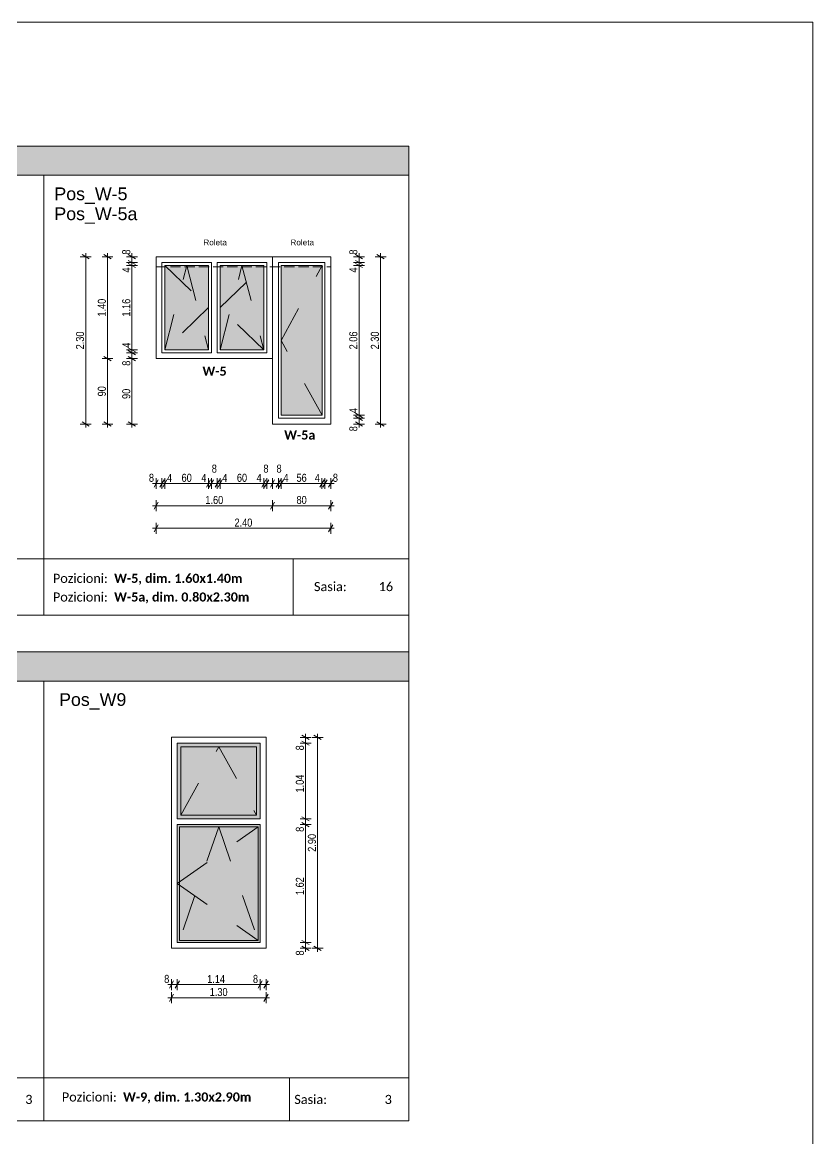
# Model space of a CAD drawing. Header units: feet. Extents: x 2825558 to 2855058, y -67651 to -43151.
# Drawn here: x 2844194 to 2855058, y -58495 to -43151 of the extents above; entities that cross this region are included whole.
import ezdxf

# ---------------------------------------------------------------- set-up
doc = ezdxf.new("R2010")
doc.units = ezdxf.units.FT
doc.header["$MEASUREMENT"] = 0
doc.linetypes.add('Hidden Line', pattern=[195.611112, 141.111112, -54.5])
doc.linetypes.add('thk_line_type', pattern=[1000, 500, -500])
doc.layers.add('Dimensioning - General', color=7, linetype='Continuous')
for name, color, linetype, lineweight in [('Dimensioning - General_Pen_No__1', 7, 'Continuous', 0), ('Lines_Pen_No__41', 7, 'Continuous', 0), ('Shell - Roof_Pen_No__1', 7, 'Continuous', 0), ('Shell - Roof_Pen_No__21', 7, 'Continuous', 0), ('Shell - Roof_Pen_No__41', 7, 'Continuous', 0), ('Structural - Bearing_Pen_No__1', 7, 'Continuous', 0), ('Text blocks_Pen_No__1', 7, 'Continuous', 0)]:
    doc.layers.add(name, color=color, linetype=linetype, lineweight=lineweight)
for name, color, linetype, lineweight, true_color in [('Lines_Pen_No__3', 7, 'Continuous', 0, 0xff6600), ('Structural - Bearing_Pen_No__102', 7, 'Continuous', 0, 0xcccccc), ('Structural - Bearing_Pen_No__105', 7, 'Continuous', 0, 0xcae6ff)]:
    doc.layers.add(name, color=color, linetype=linetype, lineweight=lineweight, true_color=true_color)
doc.styles.add('GENERATED_STYLE_1', font='ARIALN.TTF')
doc.styles.add('GENERATED_STYLE_2', font='arial.ttf')
doc.styles.add('GENERATED_STYLE_4', font='calibrib.ttf')
doc.styles.add('GENERATED_STYLE_6', font='calibri.ttf')
doc.dimstyles.new('GENERATED_STYLE__1', dxfattribs={"dimtxt": 110.000002, "dimasz": 76, "dimexe": 0.18, "dimexo": 3, "dimgap": 0.09, "dimtad": 1, "dimlfac": 0.001, "dimzin": 0, "dimdsep": 46, "dimtxsty": 'GENERATED_STYLE_1', "dimblk": 'ARROWHEAD_2', "dimblk1": 'ARROWHEAD_2', "dimblk2": 'ARROWHEAD_2', "dimcen": 0.09, "dimclrd": 7, "dimclre": 7, "dimclrt": 7, "dimadec": 0, "dimazin": 0, "dimtfac": 1, "dimtdec": 4, "dimtmove": 0, "dimatfit": 3, "dimfxl": 1, "dimtolj": 1, "dimtzin": 0, "dimarcsym": 0})
doc.dimstyles.new('GENERATED_STYLE__2', dxfattribs={"dimtxt": 110.000002, "dimasz": 76, "dimexe": 0.18, "dimexo": 3, "dimgap": 0.09, "dimtad": 1, "dimtih": 1, "dimtoh": 1, "dimlfac": 0.001, "dimzin": 0, "dimdsep": 46, "dimtxsty": 'GENERATED_STYLE_1', "dimblk": 'ARROWHEAD_2', "dimblk1": 'ARROWHEAD_2', "dimblk2": 'ARROWHEAD_2', "dimcen": 0.09, "dimclrd": 7, "dimclre": 7, "dimclrt": 7, "dimadec": 0, "dimazin": 0, "dimtfac": 1, "dimtdec": 4, "dimtmove": 0, "dimatfit": 3, "dimfxl": 1, "dimtolj": 1, "dimtzin": 0, "dimarcsym": 0})

# ---------------------------------------------------------------- blocks, each defined once
blk = doc.blocks.new('*D32', base_point=(2247654, -76425))
at = {"layer": 'Dimensioning - General_Pen_No__1', "color": 7, "linetype": 'Continuous', "lineweight": 0, "transparency": 16777216}
for p, q in [((2848897, -48593), (2848747, -48593)), ((2848772, -48564), (2848872, -48622)), ((2848822, -48673), (2848822, -48593)), ((2848897, -48673), (2848747, -48673)), ((2848772, -48644), (2848872, -48702)), ((2848822, -48722), (2848822, -48673))]:
    blk.add_line(p, q, dxfattribs=at)
at = {"layer": 'Dimensioning - General_Pen_No__1', "color": 7, "lineweight": 0, "transparency": 16777216, "insert": (2848800, -48772), "char_height": 110, "attachment_point": 7, "rotation": 90, "style": 'GENERATED_STYLE_1'}
blk.add_mtext('\\A1;8', dxfattribs=at)
blk = doc.blocks.new('ARROWHEAD_2')
at = {"color": 0, "linetype": 'Continuous', "lineweight": 0}
for p, q in [((0, 0), (-1, 0)), ((-0.38, -0.66), (0.38, 0.66))]:
    blk.add_line(p, q, dxfattribs=at)
blk = doc.blocks.new('*D33', base_point=(2247654, -76425))
at = {"layer": 'Dimensioning - General_Pen_No__1', "color": 7, "linetype": 'Continuous', "lineweight": 0, "transparency": 16777216}
for p, q in [((2848897, -48553), (2848747, -48553)), ((2848897, -48593), (2848747, -48593)), ((2848772, -48524), (2848872, -48582)), ((2848772, -48564), (2848872, -48622)), ((2848822, -48593), (2848822, -48553))]:
    blk.add_line(p, q, dxfattribs=at)
blk = doc.blocks.new('*D34', base_point=(2247654, -76425))
at = {"layer": 'Dimensioning - General_Pen_No__1', "color": 7, "linetype": 'Continuous', "lineweight": 0, "transparency": 16777216}
for p, q in [((2848772, -46464), (2848872, -46522)), ((2848897, -46493), (2848747, -46493)), ((2848822, -48553), (2848822, -46493)), ((2848897, -48553), (2848747, -48553)), ((2848772, -48524), (2848872, -48582))]:
    blk.add_line(p, q, dxfattribs=at)
at = {"layer": 'Dimensioning - General_Pen_No__1', "color": 7, "lineweight": 0, "transparency": 16777216, "char_height": 110, "attachment_point": 7, "rotation": 90, "style": 'GENERATED_STYLE_1'}
for s, insert in [('\\A1;4', (2848800, -46592)), ('\\A1;2.06', (2848800, -47646)), ('\\A1;4', (2848800, -48524))]:
    blk.add_mtext(s, dxfattribs=dict(at, insert=insert))
blk = doc.blocks.new('*D35', base_point=(2247654, -76425))
at = {"layer": 'Dimensioning - General_Pen_No__1', "color": 7, "linetype": 'Continuous', "lineweight": 0, "transparency": 16777216}
for p, q in [((2848897, -46453), (2848747, -46453)), ((2848772, -46424), (2848872, -46482)), ((2848772, -46464), (2848872, -46522)), ((2848822, -46493), (2848822, -46453)), ((2848897, -46493), (2848747, -46493))]:
    blk.add_line(p, q, dxfattribs=at)
blk = doc.blocks.new('*D36', base_point=(2247654, -76425))
at = {"layer": 'Dimensioning - General_Pen_No__1', "color": 7, "linetype": 'Continuous', "lineweight": 0, "transparency": 16777216}
for p, q in [((2848822, -46373), (2848822, -46324)), ((2848897, -46373), (2848747, -46373)), ((2848897, -46453), (2848747, -46453)), ((2848872, -46402), (2848772, -46344)), ((2848772, -46424), (2848872, -46482)), ((2848822, -46453), (2848822, -46373))]:
    blk.add_line(p, q, dxfattribs=at)
at = {"layer": 'Dimensioning - General_Pen_No__1', "color": 7, "lineweight": 0, "transparency": 16777216, "insert": (2848800, -46344), "char_height": 110, "attachment_point": 7, "rotation": 90, "style": 'GENERATED_STYLE_1'}
blk.add_mtext('\\A1;8', dxfattribs=at)
blk = doc.blocks.new('*D37', base_point=(2247654, -76425))
at = {"layer": 'Dimensioning - General_Pen_No__1', "color": 7, "linetype": 'Continuous', "lineweight": 0, "transparency": 16777216}
for p, q in [((2849118, -46373), (2849118, -46324)), ((2849193, -46373), (2849043, -46373)), ((2849168, -46402), (2849068, -46344)), ((2849118, -48673), (2849118, -46373)), ((2849193, -48673), (2849043, -48673)), ((2849068, -48644), (2849168, -48702)), ((2849118, -48722), (2849118, -48673))]:
    blk.add_line(p, q, dxfattribs=at)
at = {"layer": 'Dimensioning - General_Pen_No__1', "color": 7, "lineweight": 0, "transparency": 16777216, "insert": (2849096, -47646), "char_height": 110, "attachment_point": 7, "rotation": 90, "style": 'GENERATED_STYLE_1'}
blk.add_mtext('\\A1;2.30', dxfattribs=at)
blk = doc.blocks.new('*D38', base_point=(2247654, -76425))
at = {"layer": 'Dimensioning - General_Pen_No__1', "color": 7, "linetype": 'Continuous', "lineweight": 0, "transparency": 16777216}
for p, q in [((2845776, -47773), (2845626, -47773)), ((2845651, -47744), (2845751, -47802)), ((2845701, -48673), (2845701, -47773)), ((2845776, -48673), (2845626, -48673)), ((2845651, -48644), (2845751, -48702)), ((2845701, -48722), (2845701, -48673))]:
    blk.add_line(p, q, dxfattribs=at)
at = {"layer": 'Dimensioning - General_Pen_No__1', "color": 7, "lineweight": 0, "transparency": 16777216, "char_height": 110, "attachment_point": 7, "rotation": 90, "style": 'GENERATED_STYLE_1'}
for s, insert in [('\\A1;8', (2845679, -47872)), ('\\A1;90', (2845679, -48328))]:
    blk.add_mtext(s, dxfattribs=dict(at, insert=insert))
blk = doc.blocks.new('*D39', base_point=(2247654, -76425))
at = {"layer": 'Dimensioning - General_Pen_No__1', "color": 7, "linetype": 'Continuous', "lineweight": 0, "transparency": 16777216}
for p, q in [((2845776, -47693), (2845626, -47693)), ((2845651, -47664), (2845751, -47722)), ((2845701, -47773), (2845701, -47693)), ((2845776, -47773), (2845626, -47773)), ((2845651, -47744), (2845751, -47802))]:
    blk.add_line(p, q, dxfattribs=at)
blk = doc.blocks.new('*D40', base_point=(2247654, -76425))
at = {"layer": 'Dimensioning - General_Pen_No__1', "color": 7, "linetype": 'Continuous', "lineweight": 0, "transparency": 16777216}
for p, q in [((2845776, -47653), (2845626, -47653)), ((2845776, -47693), (2845626, -47693)), ((2845651, -47624), (2845751, -47682)), ((2845651, -47664), (2845751, -47722)), ((2845701, -47693), (2845701, -47653))]:
    blk.add_line(p, q, dxfattribs=at)
blk = doc.blocks.new('*D41', base_point=(2247654, -76425))
at = {"layer": 'Dimensioning - General_Pen_No__1', "color": 7, "linetype": 'Continuous', "lineweight": 0, "transparency": 16777216}
for p, q in [((2845651, -46464), (2845751, -46522)), ((2845776, -46493), (2845626, -46493)), ((2845701, -47653), (2845701, -46493)), ((2845776, -47653), (2845626, -47653)), ((2845651, -47624), (2845751, -47682))]:
    blk.add_line(p, q, dxfattribs=at)
at = {"layer": 'Dimensioning - General_Pen_No__1', "color": 7, "lineweight": 0, "transparency": 16777216, "char_height": 110, "attachment_point": 7, "rotation": 90, "style": 'GENERATED_STYLE_1'}
for s, insert in [('\\A1;4', (2845679, -46592)), ('\\A1;1.16', (2845679, -47196)), ('\\A1;4', (2845679, -47624))]:
    blk.add_mtext(s, dxfattribs=dict(at, insert=insert))
blk = doc.blocks.new('*D42', base_point=(2247654, -76425))
at = {"layer": 'Dimensioning - General_Pen_No__1', "color": 7, "linetype": 'Continuous', "lineweight": 0, "transparency": 16777216}
for p, q in [((2845776, -46453), (2845626, -46453)), ((2845651, -46424), (2845751, -46482)), ((2845651, -46464), (2845751, -46522)), ((2845701, -46493), (2845701, -46453)), ((2845776, -46493), (2845626, -46493))]:
    blk.add_line(p, q, dxfattribs=at)
blk = doc.blocks.new('*D43', base_point=(2247654, -76425))
at = {"layer": 'Dimensioning - General_Pen_No__1', "color": 7, "linetype": 'Continuous', "lineweight": 0, "transparency": 16777216}
for p, q in [((2845701, -46373), (2845701, -46324)), ((2845776, -46373), (2845626, -46373)), ((2845776, -46453), (2845626, -46453)), ((2845751, -46402), (2845651, -46344)), ((2845651, -46424), (2845751, -46482)), ((2845701, -46453), (2845701, -46373))]:
    blk.add_line(p, q, dxfattribs=at)
at = {"layer": 'Dimensioning - General_Pen_No__1', "color": 7, "lineweight": 0, "transparency": 16777216, "insert": (2845679, -46344), "char_height": 110, "attachment_point": 7, "rotation": 90, "style": 'GENERATED_STYLE_1'}
blk.add_mtext('\\A1;8', dxfattribs=at)
blk = doc.blocks.new('*D44', base_point=(2247654, -76425))
at = {"layer": 'Dimensioning - General_Pen_No__1', "color": 7, "linetype": 'Continuous', "lineweight": 0, "transparency": 16777216}
for p, q in [((2845440, -47773), (2845290, -47773)), ((2845315, -47744), (2845415, -47802)), ((2845365, -48673), (2845365, -47773)), ((2845440, -48673), (2845290, -48673)), ((2845315, -48644), (2845415, -48702)), ((2845365, -48722), (2845365, -48673))]:
    blk.add_line(p, q, dxfattribs=at)
at = {"layer": 'Dimensioning - General_Pen_No__1', "color": 7, "lineweight": 0, "transparency": 16777216, "insert": (2845343, -48293), "char_height": 110, "attachment_point": 7, "rotation": 90, "style": 'GENERATED_STYLE_1'}
blk.add_mtext('\\A1;90', dxfattribs=at)
blk = doc.blocks.new('*D45', base_point=(2247654, -76425))
at = {"layer": 'Dimensioning - General_Pen_No__1', "color": 7, "linetype": 'Continuous', "lineweight": 0, "transparency": 16777216}
for p, q in [((2845365, -46373), (2845365, -46324)), ((2845440, -46373), (2845290, -46373)), ((2845415, -46402), (2845315, -46344)), ((2845365, -47773), (2845365, -46373)), ((2845440, -47773), (2845290, -47773)), ((2845315, -47744), (2845415, -47802))]:
    blk.add_line(p, q, dxfattribs=at)
at = {"layer": 'Dimensioning - General_Pen_No__1', "color": 7, "lineweight": 0, "transparency": 16777216, "insert": (2845343, -47196), "char_height": 110, "attachment_point": 7, "rotation": 90, "style": 'GENERATED_STYLE_1'}
blk.add_mtext('\\A1;1.40', dxfattribs=at)
blk = doc.blocks.new('*D46', base_point=(2247654, -76425))
at = {"layer": 'Dimensioning - General_Pen_No__1', "color": 7, "linetype": 'Continuous', "lineweight": 0, "transparency": 16777216}
for p, q in [((2845065, -46373), (2845065, -46324)), ((2845140, -46373), (2844990, -46373)), ((2845115, -46402), (2845015, -46344)), ((2845065, -48673), (2845065, -46373)), ((2845140, -48673), (2844990, -48673)), ((2845015, -48644), (2845115, -48702)), ((2845065, -48722), (2845065, -48673))]:
    blk.add_line(p, q, dxfattribs=at)
at = {"layer": 'Dimensioning - General_Pen_No__1', "color": 7, "lineweight": 0, "transparency": 16777216, "insert": (2845043, -47646), "char_height": 110, "attachment_point": 7, "rotation": 90, "style": 'GENERATED_STYLE_1'}
blk.add_mtext('\\A1;2.30', dxfattribs=at)
blk = doc.blocks.new('*D47', base_point=(2247654, -76425))
at = {"layer": 'Dimensioning - General_Pen_No__1', "color": 7, "linetype": 'Continuous', "lineweight": 0, "transparency": 16777216}
for p, q in [((2845984, -49490), (2846033, -49490)), ((2846062, -49440), (2846004, -49540)), ((2846033, -49565), (2846033, -49415)), ((2846033, -49490), (2846113, -49490)), ((2846142, -49440), (2846084, -49540)), ((2846113, -49565), (2846113, -49415))]:
    blk.add_line(p, q, dxfattribs=at)
at = {"layer": 'Dimensioning - General_Pen_No__1', "color": 7, "lineweight": 0, "transparency": 16777216, "insert": (2845934, -49468), "char_height": 110, "attachment_point": 7, "style": 'GENERATED_STYLE_1'}
blk.add_mtext('\\A1;8', dxfattribs=at)
blk = doc.blocks.new('*D48', base_point=(2247654, -76425))
at = {"layer": 'Dimensioning - General_Pen_No__1', "color": 7, "linetype": 'Continuous', "lineweight": 0, "transparency": 16777216}
for p, q in [((2846142, -49440), (2846084, -49540)), ((2846113, -49565), (2846113, -49415)), ((2846113, -49490), (2846153, -49490)), ((2846182, -49440), (2846124, -49540)), ((2846153, -49565), (2846153, -49415))]:
    blk.add_line(p, q, dxfattribs=at)
blk = doc.blocks.new('*D49', base_point=(2247654, -76425))
at = {"layer": 'Dimensioning - General_Pen_No__1', "color": 7, "linetype": 'Continuous', "lineweight": 0, "transparency": 16777216}
for p, q in [((2846182, -49440), (2846124, -49540)), ((2846153, -49565), (2846153, -49415)), ((2846153, -49490), (2846753, -49490)), ((2846782, -49440), (2846724, -49540)), ((2846753, -49565), (2846753, -49415))]:
    blk.add_line(p, q, dxfattribs=at)
at = {"layer": 'Dimensioning - General_Pen_No__1', "color": 7, "lineweight": 0, "transparency": 16777216, "char_height": 110, "attachment_point": 7, "style": 'GENERATED_STYLE_1'}
for s, insert in [('\\A1;4', (2846182, -49468)), ('\\A1;60', (2846383, -49468)), ('\\A1;4', (2846654, -49468))]:
    blk.add_mtext(s, dxfattribs=dict(at, insert=insert))
blk = doc.blocks.new('*D50', base_point=(2247654, -76425))
at = {"layer": 'Dimensioning - General_Pen_No__1', "color": 7, "linetype": 'Continuous', "lineweight": 0, "transparency": 16777216}
for p, q in [((2846782, -49440), (2846724, -49540)), ((2846753, -49565), (2846753, -49415)), ((2846753, -49490), (2846793, -49490)), ((2846822, -49440), (2846764, -49540)), ((2846793, -49565), (2846793, -49415))]:
    blk.add_line(p, q, dxfattribs=at)
blk = doc.blocks.new('*D51', base_point=(2247654, -76425))
at = {"layer": 'Dimensioning - General_Pen_No__1', "color": 7, "linetype": 'Continuous', "lineweight": 0, "transparency": 16777216}
for p, q in [((2846822, -49440), (2846764, -49540)), ((2846793, -49565), (2846793, -49415)), ((2846793, -49490), (2846873, -49490)), ((2846902, -49440), (2846844, -49540)), ((2846873, -49565), (2846873, -49415))]:
    blk.add_line(p, q, dxfattribs=at)
at = {"layer": 'Dimensioning - General_Pen_No__1', "color": 7, "lineweight": 0, "transparency": 16777216, "insert": (2846798, -49342), "char_height": 110, "attachment_point": 7, "style": 'GENERATED_STYLE_1'}
blk.add_mtext('\\A1;8', dxfattribs=at)
blk = doc.blocks.new('*D52', base_point=(2247654, -76425))
at = {"layer": 'Dimensioning - General_Pen_No__1', "color": 7, "linetype": 'Continuous', "lineweight": 0, "transparency": 16777216}
for p, q in [((2846902, -49440), (2846844, -49540)), ((2846873, -49565), (2846873, -49415)), ((2846873, -49490), (2846913, -49490)), ((2846942, -49440), (2846884, -49540)), ((2846913, -49565), (2846913, -49415))]:
    blk.add_line(p, q, dxfattribs=at)
blk = doc.blocks.new('*D53', base_point=(2247654, -76425))
at = {"layer": 'Dimensioning - General_Pen_No__1', "color": 7, "linetype": 'Continuous', "lineweight": 0, "transparency": 16777216}
for p, q in [((2846942, -49440), (2846884, -49540)), ((2846913, -49565), (2846913, -49415)), ((2846913, -49490), (2847513, -49490)), ((2847542, -49440), (2847484, -49540)), ((2847513, -49565), (2847513, -49415))]:
    blk.add_line(p, q, dxfattribs=at)
at = {"layer": 'Dimensioning - General_Pen_No__1', "color": 7, "lineweight": 0, "transparency": 16777216, "char_height": 110, "attachment_point": 7, "style": 'GENERATED_STYLE_1'}
for s, insert in [('\\A1;8', (2847508, -49342)), ('\\A1;4', (2846942, -49468)), ('\\A1;60', (2847143, -49468)), ('\\A1;4', (2847414, -49468))]:
    blk.add_mtext(s, dxfattribs=dict(at, insert=insert))
blk = doc.blocks.new('*D54', base_point=(2247654, -76425))
at = {"layer": 'Dimensioning - General_Pen_No__1', "color": 7, "linetype": 'Continuous', "lineweight": 0, "transparency": 16777216}
for p, q in [((2847542, -49440), (2847484, -49540)), ((2847513, -49565), (2847513, -49415)), ((2847513, -49490), (2847553, -49490)), ((2847582, -49440), (2847524, -49540)), ((2847553, -49565), (2847553, -49415))]:
    blk.add_line(p, q, dxfattribs=at)
blk = doc.blocks.new('*D55', base_point=(2247654, -76425))
at = {"layer": 'Dimensioning - General_Pen_No__1', "color": 7, "linetype": 'Continuous', "lineweight": 0, "transparency": 16777216}
for p, q in [((2847582, -49440), (2847524, -49540)), ((2847553, -49565), (2847553, -49415)), ((2847553, -49490), (2847633, -49490)), ((2847662, -49440), (2847604, -49540)), ((2847633, -49565), (2847633, -49415))]:
    blk.add_line(p, q, dxfattribs=at)
blk = doc.blocks.new('*D56', base_point=(2247654, -76425))
at = {"layer": 'Dimensioning - General_Pen_No__1', "color": 7, "linetype": 'Continuous', "lineweight": 0, "transparency": 16777216}
for p, q in [((2847662, -49440), (2847604, -49540)), ((2847633, -49565), (2847633, -49415))]:
    blk.add_line(p, q, dxfattribs=at)
blk = doc.blocks.new('*D57', base_point=(2247654, -76425))
at = {"layer": 'Dimensioning - General_Pen_No__1', "color": 7, "linetype": 'Continuous', "lineweight": 0, "transparency": 16777216}
for p, q in [((2847662, -49440), (2847604, -49540)), ((2847633, -49565), (2847633, -49415)), ((2847633, -49490), (2847713, -49490)), ((2847742, -49440), (2847684, -49540)), ((2847713, -49565), (2847713, -49415))]:
    blk.add_line(p, q, dxfattribs=at)
at = {"layer": 'Dimensioning - General_Pen_No__1', "color": 7, "lineweight": 0, "transparency": 16777216, "insert": (2847688, -49342), "char_height": 110, "attachment_point": 7, "style": 'GENERATED_STYLE_1'}
blk.add_mtext('\\A1;8', dxfattribs=at)
blk = doc.blocks.new('*D58', base_point=(2247654, -76425))
at = {"layer": 'Dimensioning - General_Pen_No__1', "color": 7, "linetype": 'Continuous', "lineweight": 0, "transparency": 16777216}
for p, q in [((2847742, -49440), (2847684, -49540)), ((2847713, -49565), (2847713, -49415)), ((2847713, -49490), (2847753, -49490)), ((2847782, -49440), (2847724, -49540)), ((2847753, -49565), (2847753, -49415))]:
    blk.add_line(p, q, dxfattribs=at)
blk = doc.blocks.new('*D59', base_point=(2247654, -76425))
at = {"layer": 'Dimensioning - General_Pen_No__1', "color": 7, "linetype": 'Continuous', "lineweight": 0, "transparency": 16777216}
for p, q in [((2847782, -49440), (2847724, -49540)), ((2847753, -49565), (2847753, -49415)), ((2847753, -49490), (2848313, -49490)), ((2848342, -49440), (2848284, -49540)), ((2848313, -49565), (2848313, -49415))]:
    blk.add_line(p, q, dxfattribs=at)
at = {"layer": 'Dimensioning - General_Pen_No__1', "color": 7, "lineweight": 0, "transparency": 16777216, "char_height": 110, "attachment_point": 7, "style": 'GENERATED_STYLE_1'}
for s, insert in [('\\A1;4', (2847782, -49468)), ('\\A1;56', (2847963, -49468)), ('\\A1;4', (2848214, -49468))]:
    blk.add_mtext(s, dxfattribs=dict(at, insert=insert))
blk = doc.blocks.new('*D60', base_point=(2247654, -76425))
at = {"layer": 'Dimensioning - General_Pen_No__1', "color": 7, "linetype": 'Continuous', "lineweight": 0, "transparency": 16777216}
for p, q in [((2848342, -49440), (2848284, -49540)), ((2848313, -49565), (2848313, -49415)), ((2848313, -49490), (2848353, -49490)), ((2848382, -49440), (2848324, -49540)), ((2848353, -49565), (2848353, -49415))]:
    blk.add_line(p, q, dxfattribs=at)
blk = doc.blocks.new('*D61', base_point=(2247654, -76425))
at = {"layer": 'Dimensioning - General_Pen_No__1', "color": 7, "linetype": 'Continuous', "lineweight": 0, "transparency": 16777216}
for p, q in [((2848382, -49440), (2848324, -49540)), ((2848353, -49565), (2848353, -49415)), ((2848353, -49490), (2848433, -49490)), ((2848404, -49540), (2848462, -49440)), ((2848433, -49565), (2848433, -49415)), ((2848433, -49490), (2848482, -49490))]:
    blk.add_line(p, q, dxfattribs=at)
at = {"layer": 'Dimensioning - General_Pen_No__1', "color": 7, "lineweight": 0, "transparency": 16777216, "insert": (2848462, -49468), "char_height": 110, "attachment_point": 7, "style": 'GENERATED_STYLE_1'}
blk.add_mtext('\\A1;8', dxfattribs=at)
blk = doc.blocks.new('*D62', base_point=(2247654, -76425))
at = {"layer": 'Dimensioning - General_Pen_No__1', "color": 7, "linetype": 'Continuous', "lineweight": 0, "transparency": 16777216}
for p, q in [((2845984, -49795), (2846033, -49795)), ((2846062, -49745), (2846004, -49845)), ((2846033, -49870), (2846033, -49720)), ((2846033, -49795), (2847633, -49795)), ((2847662, -49745), (2847604, -49845)), ((2847633, -49870), (2847633, -49720))]:
    blk.add_line(p, q, dxfattribs=at)
at = {"layer": 'Dimensioning - General_Pen_No__1', "color": 7, "lineweight": 0, "transparency": 16777216, "insert": (2846710, -49773), "char_height": 110, "attachment_point": 7, "style": 'GENERATED_STYLE_1'}
blk.add_mtext('\\A1;1.60', dxfattribs=at)
blk = doc.blocks.new('*D63', base_point=(2247654, -76425))
at = {"layer": 'Dimensioning - General_Pen_No__1', "color": 7, "linetype": 'Continuous', "lineweight": 0, "transparency": 16777216}
for p, q in [((2847662, -49745), (2847604, -49845)), ((2847633, -49870), (2847633, -49720)), ((2847633, -49795), (2848433, -49795)), ((2848404, -49845), (2848462, -49745)), ((2848433, -49870), (2848433, -49720)), ((2848433, -49795), (2848482, -49795))]:
    blk.add_line(p, q, dxfattribs=at)
at = {"layer": 'Dimensioning - General_Pen_No__1', "color": 7, "lineweight": 0, "transparency": 16777216, "insert": (2847963, -49773), "char_height": 110, "attachment_point": 7, "style": 'GENERATED_STYLE_1'}
blk.add_mtext('\\A1;80', dxfattribs=at)
blk = doc.blocks.new('*D64', base_point=(2247654, -76425))
at = {"layer": 'Dimensioning - General_Pen_No__1', "color": 7, "linetype": 'Continuous', "lineweight": 0, "transparency": 16777216}
for p, q in [((2845984, -50106), (2846033, -50106)), ((2846062, -50056), (2846004, -50156)), ((2846033, -50181), (2846033, -50031)), ((2846033, -50106), (2848433, -50106)), ((2848404, -50156), (2848462, -50056)), ((2848433, -50181), (2848433, -50031)), ((2848433, -50106), (2848482, -50106))]:
    blk.add_line(p, q, dxfattribs=at)
at = {"layer": 'Dimensioning - General_Pen_No__1', "color": 7, "lineweight": 0, "transparency": 16777216, "insert": (2847110, -50084), "char_height": 110, "attachment_point": 7, "style": 'GENERATED_STYLE_1'}
blk.add_mtext('\\A1;2.40', dxfattribs=at)
blk = doc.blocks.new('*D151', base_point=(2247654, -76425))
at = {"layer": 'Dimensioning - General_Pen_No__1', "color": 7, "linetype": 'Continuous', "lineweight": 0, "transparency": 16777216}
for p, q in [((2846244, -56453), (2846244, -56303)), ((2846324, -56453), (2846324, -56303)), ((2846195, -56378), (2846244, -56378)), ((2846273, -56328), (2846215, -56428)), ((2846244, -56378), (2846324, -56378)), ((2846353, -56328), (2846295, -56428))]:
    blk.add_line(p, q, dxfattribs=at)
at = {"layer": 'Dimensioning - General_Pen_No__1', "color": 7, "lineweight": 0, "transparency": 16777216, "insert": (2846144, -56356), "char_height": 110, "attachment_point": 7, "style": 'GENERATED_STYLE_1'}
blk.add_mtext('\\A1;8', dxfattribs=at)
blk = doc.blocks.new('*D152', base_point=(2247654, -76425))
at = {"layer": 'Dimensioning - General_Pen_No__1', "color": 7, "linetype": 'Continuous', "lineweight": 0, "transparency": 16777216}
for p, q in [((2846324, -56453), (2846324, -56303)), ((2847464, -56453), (2847464, -56303)), ((2846353, -56328), (2846295, -56428)), ((2846324, -56378), (2847464, -56378)), ((2847493, -56328), (2847435, -56428))]:
    blk.add_line(p, q, dxfattribs=at)
at = {"layer": 'Dimensioning - General_Pen_No__1', "color": 7, "lineweight": 0, "transparency": 16777216, "char_height": 110, "attachment_point": 7, "style": 'GENERATED_STYLE_1'}
for s, insert in [('\\A1;1.14', (2846735, -56356)), ('\\A1;8', (2847364, -56356))]:
    blk.add_mtext(s, dxfattribs=dict(at, insert=insert))
blk = doc.blocks.new('*D153', base_point=(2247654, -76425))
at = {"layer": 'Dimensioning - General_Pen_No__1', "color": 7, "linetype": 'Continuous', "lineweight": 0, "transparency": 16777216}
for p, q in [((2847464, -56453), (2847464, -56303)), ((2847544, -56453), (2847544, -56303)), ((2847493, -56328), (2847435, -56428)), ((2847464, -56378), (2847544, -56378)), ((2847515, -56428), (2847573, -56328)), ((2847544, -56378), (2847593, -56378))]:
    blk.add_line(p, q, dxfattribs=at)
blk = doc.blocks.new('*D154', base_point=(2247654, -76425))
at = {"layer": 'Dimensioning - General_Pen_No__1', "color": 7, "linetype": 'Continuous', "lineweight": 0, "transparency": 16777216}
for p, q in [((2846195, -56558), (2846244, -56558)), ((2846273, -56508), (2846215, -56608)), ((2846244, -56633), (2846244, -56483)), ((2846244, -56558), (2847544, -56558)), ((2847515, -56608), (2847573, -56508)), ((2847544, -56633), (2847544, -56483)), ((2847544, -56558), (2847593, -56558))]:
    blk.add_line(p, q, dxfattribs=at)
at = {"layer": 'Dimensioning - General_Pen_No__1', "color": 7, "lineweight": 0, "transparency": 16777216, "insert": (2846770, -56536), "char_height": 110, "attachment_point": 7, "style": 'GENERATED_STYLE_1'}
blk.add_mtext('\\A1;1.30', dxfattribs=at)
blk = doc.blocks.new('*D155', base_point=(2247654, -76425))
at = {"layer": 'Dimensioning - General_Pen_No__1', "color": 7, "linetype": 'Continuous', "lineweight": 0, "transparency": 16777216}
for p, q in [((2848162, -55799), (2848012, -55799)), ((2848037, -55770), (2848137, -55828)), ((2848037, -55850), (2848137, -55908)), ((2848087, -55879), (2848087, -55799)), ((2848162, -55879), (2848012, -55879)), ((2848087, -55928), (2848087, -55879))]:
    blk.add_line(p, q, dxfattribs=at)
at = {"layer": 'Dimensioning - General_Pen_No__1', "color": 7, "lineweight": 0, "transparency": 16777216, "insert": (2848065, -55978), "char_height": 110, "attachment_point": 7, "rotation": 90, "style": 'GENERATED_STYLE_1'}
blk.add_mtext('\\A1;8', dxfattribs=at)
blk = doc.blocks.new('*D156', base_point=(2247654, -76425))
at = {"layer": 'Dimensioning - General_Pen_No__1', "color": 7, "linetype": 'Continuous', "lineweight": 0, "transparency": 16777216}
for p, q in [((2848037, -54150), (2848137, -54208)), ((2848162, -54179), (2848012, -54179)), ((2848087, -55799), (2848087, -54179)), ((2848162, -55799), (2848012, -55799)), ((2848037, -55770), (2848137, -55828))]:
    blk.add_line(p, q, dxfattribs=at)
at = {"layer": 'Dimensioning - General_Pen_No__1', "color": 7, "lineweight": 0, "transparency": 16777216, "char_height": 110, "attachment_point": 7, "rotation": 90, "style": 'GENERATED_STYLE_1'}
for s, insert in [('\\A1;8', (2848065, -54278)), ('\\A1;1.62', (2848065, -55147))]:
    blk.add_mtext(s, dxfattribs=dict(at, insert=insert))
blk = doc.blocks.new('*D157', base_point=(2247654, -76425))
at = {"layer": 'Dimensioning - General_Pen_No__1', "color": 7, "linetype": 'Continuous', "lineweight": 0, "transparency": 16777216}
for p, q in [((2848162, -54099), (2848012, -54099)), ((2848037, -54070), (2848137, -54128)), ((2848037, -54150), (2848137, -54208)), ((2848087, -54179), (2848087, -54099)), ((2848162, -54179), (2848012, -54179))]:
    blk.add_line(p, q, dxfattribs=at)
blk = doc.blocks.new('*D158', base_point=(2247654, -76425))
at = {"layer": 'Dimensioning - General_Pen_No__1', "color": 7, "linetype": 'Continuous', "lineweight": 0, "transparency": 16777216}
for p, q in [((2848162, -53059), (2848012, -53059)), ((2848037, -53030), (2848137, -53088)), ((2848087, -54099), (2848087, -53059)), ((2848162, -54099), (2848012, -54099)), ((2848037, -54070), (2848137, -54128))]:
    blk.add_line(p, q, dxfattribs=at)
at = {"layer": 'Dimensioning - General_Pen_No__1', "color": 7, "lineweight": 0, "transparency": 16777216, "char_height": 110, "attachment_point": 7, "rotation": 90, "style": 'GENERATED_STYLE_1'}
for s, insert in [('\\A1;8', (2848065, -53158)), ('\\A1;1.04', (2848065, -53737))]:
    blk.add_mtext(s, dxfattribs=dict(at, insert=insert))
blk = doc.blocks.new('*D159', base_point=(2247654, -76425))
at = {"layer": 'Dimensioning - General_Pen_No__1', "color": 7, "linetype": 'Continuous', "lineweight": 0, "transparency": 16777216}
for p, q in [((2848087, -52979), (2848087, -52930)), ((2848162, -52979), (2848012, -52979)), ((2848162, -53059), (2848012, -53059)), ((2848137, -53008), (2848037, -52950)), ((2848037, -53030), (2848137, -53088)), ((2848087, -53059), (2848087, -52979))]:
    blk.add_line(p, q, dxfattribs=at)
blk = doc.blocks.new('*D160', base_point=(2247654, -76425))
at = {"layer": 'Dimensioning - General_Pen_No__1', "color": 7, "linetype": 'Continuous', "lineweight": 0, "transparency": 16777216}
for p, q in [((2848253, -52979), (2848253, -52930)), ((2848328, -52979), (2848178, -52979)), ((2848303, -53008), (2848203, -52950)), ((2848253, -55879), (2848253, -52979)), ((2848203, -55850), (2848303, -55908)), ((2848328, -55879), (2848178, -55879)), ((2848253, -55928), (2848253, -55879))]:
    blk.add_line(p, q, dxfattribs=at)
at = {"layer": 'Dimensioning - General_Pen_No__1', "color": 7, "lineweight": 0, "transparency": 16777216, "insert": (2848231, -54552), "char_height": 110, "attachment_point": 7, "rotation": 90, "style": 'GENERATED_STYLE_1'}
blk.add_mtext('\\A1;2.90', dxfattribs=at)

msp = doc.modelspace()

# ---------------------------------------------------------------- hatches: boundary and pattern name
at = {"layer": 'Structural - Bearing_Pen_No__102', "linetype": 'Continuous', "lineweight": 0, "true_color": 0xf2f2f2}
for points in [[(2849504.754, -44852.018), (2828569.835, -44852.018), (2828569.835, -45252.795), (2849504.754, -45252.795)], [(2849504.754, -51804.288), (2828569.835, -51804.288), (2828569.835, -52205.065), (2849504.754, -52205.065)]]:
    msp.add_hatch(color=7, dxfattribs=at).paths.add_polyline_path(points)
at = {"layer": 'Structural - Bearing_Pen_No__105', "linetype": 'Continuous', "lineweight": 0, "true_color": 0xf1f8ff}
for points in [[(2846753.172, -46492.748), (2846153.172, -46492.748), (2846153.172, -47652.748), (2846753.172, -47652.748)], [(2846913.172, -46492.748), (2846913.172, -47652.748), (2847513.172, -47652.748), (2847513.172, -46492.748)], [(2848313.172, -46492.748), (2847753.172, -46492.748), (2847753.172, -48552.748), (2848313.172, -48552.748)], [(2846323.692, -54098.719), (2847463.692, -54098.719), (2847463.692, -53058.719), (2846323.692, -53058.719)], [(2846374.236, -54048.175), (2847413.148, -54048.175), (2847413.148, -53109.263), (2846374.236, -53109.263)], [(2846323.692, -55798.719), (2847463.692, -55798.719), (2847463.692, -54178.719), (2846323.692, -54178.719)], [(2846323.692, -55798.719), (2847463.692, -55798.719), (2847463.692, -54178.719), (2846323.692, -54178.719)]]:
    msp.add_hatch(color=7, dxfattribs=at).paths.add_polyline_path(points)

# ---------------------------------------------------------------- linework, layer by layer
at = {"layer": 'Lines_Pen_No__3', "color": 30, "linetype": 'Hidden Line', "lineweight": 0, "true_color": 0xff6600}
for p, q in [((2846033.172, -46512.748), (2846033.172, -46372.748)), ((2848433.172, -46372.748), (2846033.172, -46372.748)), ((2848433.172, -46512.748), (2848433.172, -46372.748)), ((2846033.172, -46512.748), (2848433.172, -46512.748))]:
    msp.add_line(p, q, dxfattribs=at)
at = {"layer": 'Lines_Pen_No__41', "color": 7, "linetype": 'Continuous', "lineweight": 0}
for p, q in [((2844487.954, -45252.795), (2844487.954, -51298.059)), ((2849504.754, -52254.011), (2849504.754, -45252.795)), ((2846793.172, -47692.748), (2846793.172, -46452.748)), ((2846873.172, -47692.748), (2846873.172, -46452.748)), ((2846753.172, -47652.748), (2846753.172, -46492.748)), ((2846913.172, -47652.748), (2846913.172, -46492.748)), ((2843913.145, -51298.059), (2849504.754, -51298.059)), ((2849504.754, -51804.288), (2849504.754, -58250.33)), ((2844487.954, -52205.065), (2844487.954, -58250.33)), ((2846323.692, -54098.719), (2847463.692, -54098.719)), ((2846323.692, -54178.719), (2847463.692, -54178.719)), ((2846352.932, -54208.016), (2847434.338, -54208.016)), ((2841981.634, -58250.33), (2849504.754, -58250.33))]:
    msp.add_line(p, q, dxfattribs=at)
at = {"layer": 'Lines_Pen_No__41', "color": 7, "linetype": 'thk_line_type', "lineweight": 0}
for p, q in [((2846153.172, -47652.748), (2846453.172, -46492.748)), ((2846153.172, -46492.748), (2846753.172, -47072.748)), ((2846453.172, -46492.748), (2846753.172, -47652.748)), ((2846913.172, -47652.748), (2847213.172, -46492.748)), ((2846913.172, -47072.748), (2847513.172, -46492.748)), ((2847213.172, -46492.748), (2847513.172, -47652.748)), ((2847753.172, -47522.748), (2848313.172, -46492.748)), ((2846753.172, -47072.748), (2846153.172, -47652.748)), ((2847513.172, -47652.748), (2846913.172, -47072.748)), ((2848313.172, -48552.748), (2847753.172, -47522.748)), ((2846323.692, -54988.719), (2847434.338, -54208.016)), ((2846893.635, -54208.016), (2846352.932, -55769.422)), ((2846893.635, -54208.016), (2847434.338, -55769.422)), ((2846323.692, -54988.719), (2847434.338, -55769.422))]:
    msp.add_line(p, q, dxfattribs=at)
at = {"layer": 'Lines_Pen_No__41', "color": 7, "linetype": 'Continuous', "lineweight": 0}
for points in [[(2846033.172, -46372.748), (2847633.172, -46372.748), (2847633.172, -47772.748), (2846033.172, -47772.748)], [(2847633.172, -48672.748), (2848433.172, -48672.748), (2848433.172, -46372.748), (2847633.172, -46372.748)], [(2847713.172, -48592.748), (2848353.172, -48592.748), (2848353.172, -46452.748), (2847713.172, -46452.748)], [(2847753.172, -48552.748), (2848313.172, -48552.748), (2848313.172, -46492.748), (2847753.172, -46492.748)], [(2846243.692, -55878.719), (2847543.692, -55878.719), (2847543.692, -52978.719), (2846243.692, -52978.719)]]:
    msp.add_lwpolyline(points, close=True, dxfattribs=at)
for points in [[(2846793.172, -47692.748), (2846113.172, -47692.748), (2846113.172, -46452.748), (2846793.172, -46452.748)], [(2846873.172, -46452.748), (2847553.172, -46452.748), (2847553.172, -47692.748), (2846873.172, -47692.748)], [(2846753.172, -47652.748), (2846153.172, -47652.748), (2846153.172, -46492.748), (2846753.172, -46492.748)], [(2846913.172, -46492.748), (2847513.172, -46492.748), (2847513.172, -47652.748), (2846913.172, -47652.748)], [(2846323.692, -54178.719), (2846323.692, -55798.719), (2847463.692, -55798.719), (2847463.692, -54178.719)], [(2846352.932, -54208.016), (2846352.932, -55769.422), (2847434.338, -55769.422), (2847434.338, -54208.016)]]:
    msp.add_lwpolyline(points, dxfattribs=at)
at = {"layer": 'Shell - Roof_Pen_No__1', "color": 7, "linetype": 'thk_line_type', "lineweight": 0}
for p, q in [((2846374.236, -54048.175), (2846893.692, -53109.263)), ((2846893.692, -53109.263), (2847413.148, -54048.175))]:
    msp.add_line(p, q, dxfattribs=at)
at = {"layer": 'Shell - Roof_Pen_No__21', "color": 7, "linetype": 'Continuous', "lineweight": 0}
for p, q in [((2855057.579, -43151.285), (2825557.579, -43151.285)), ((2855057.579, -67651.285), (2855057.579, -43151.285)), ((2855057.579, -67651.285), (2855057.579, -53252.356))]:
    msp.add_line(p, q, dxfattribs=at)
at = {"layer": 'Shell - Roof_Pen_No__41', "color": 7, "linetype": 'Continuous', "lineweight": 0}
for p, q in [((2843913.145, -50526.21), (2849504.754, -50526.21)), ((2847915.767, -50526.21), (2847915.767, -51300.273)), ((2828569.835, -57658.572), (2849504.754, -57658.572)), ((2847865.776, -57658.572), (2847865.776, -58250.33))]:
    msp.add_line(p, q, dxfattribs=at)
at = {"layer": 'Structural - Bearing_Pen_No__1', "color": 7, "linetype": 'Continuous', "lineweight": 0, "flags": 128}
for points in [[(2849504.754, -44852.018), (2828569.835, -44852.018), (2828569.835, -45252.795), (2849504.754, -45252.795)], [(2846753.172, -46492.748), (2846153.172, -46492.748), (2846153.172, -47652.748), (2846753.172, -47652.748)], [(2846913.172, -46492.748), (2846913.172, -47652.748), (2847513.172, -47652.748), (2847513.172, -46492.748)], [(2848313.172, -46492.748), (2847753.172, -46492.748), (2847753.172, -48552.748), (2848313.172, -48552.748)], [(2849504.754, -51804.288), (2828569.835, -51804.288), (2828569.835, -52205.065), (2849504.754, -52205.065)], [(2846323.692, -54098.719), (2847463.692, -54098.719), (2847463.692, -53058.719), (2846323.692, -53058.719)], [(2846374.236, -54048.175), (2847413.148, -54048.175), (2847413.148, -53109.263), (2846374.236, -53109.263)], [(2846323.692, -55798.719), (2847463.692, -55798.719), (2847463.692, -54178.719), (2846323.692, -54178.719)], [(2846323.692, -55798.719), (2847463.692, -55798.719), (2847463.692, -54178.719), (2846323.692, -54178.719)]]:
    msp.add_lwpolyline(points, close=True, dxfattribs=at)

# ---------------------------------------------------------------- texts
at = {"layer": 'Dimensioning - General_Pen_No__1', "color": 7, "linetype": 'Continuous', "lineweight": 0, "char_height": 80, "attachment_point": 2, "style": 'GENERATED_STYLE_2'}
for insert in [(2846844.204, -46136.495), (2848041.82, -46136.495)]:
    msp.add_mtext('\\A1;Roleta ', dxfattribs=dict(at, insert=insert))
at = {"layer": 'Text blocks_Pen_No__1', "color": 7, "linetype": 'Continuous', "lineweight": 0, "insert": (2844634.454, -45420.961), "char_height": 175, "attachment_point": 1, "line_spacing_factor": 0.940166, "style": 'GENERATED_STYLE_2'}
msp.add_mtext('\\A1;Pos_W-5\\PPos_W-5a', dxfattribs=at)
at = {"layer": 'Text blocks_Pen_No__1', "color": 7, "linetype": 'Continuous', "lineweight": 0}
for s, insert, char_height, attachment_point, style in [('\\A1;W-5', (2846670.553, -47883.984), 125, 1, 'GENERATED_STYLE_4'), ('\\A1;W-5a', (2847794.077, -48761.324), 125, 1, 'GENERATED_STYLE_4'), ('\\A1;Pozicioni: {\\fCalibri|b1|i0|c0|p34; W-5, dim. 1.60x1.40m}', (2844615.123, -50731.06), 125, 1, 'GENERATED_STYLE_6'), ('\\A1;Sasia:          16', (2848202.877, -50844.131), 125, 1, 'GENERATED_STYLE_6'), ('\\A1;Pozicioni: {\\fCalibri|b1|i0|c0|p34; W-5a, dim. 0.80x2.30m}', (2844615.123, -50987.554), 125, 1, 'GENERATED_STYLE_6'), ('\\A1;Pos_W9', (2845161.286, -52372.096), 175, 2, 'GENERATED_STYLE_2'), ('\\A1;Sasia:                  3', (2842992.214, -57893.325), 125, 1, 'GENERATED_STYLE_6'), ('\\A1;Pozicioni: {\\fCalibri|b1|i0|c0|p34; W-9, dim. 1.30x2.90m}', (2844737.706, -57859.599), 125, 1, 'GENERATED_STYLE_6'), ('\\A1;Sasia:                  3', (2847932.339, -57893.325), 125, 1, 'GENERATED_STYLE_6')]:
    msp.add_mtext(s, dxfattribs=dict(at, insert=insert, char_height=char_height, attachment_point=attachment_point, style=style))

# ---------------------------------------------------------------- dimensions: what is measured, and where the dimension line sits
at = {"layer": 'Dimensioning - General', "color": 7, "linetype": 'Continuous', "lineweight": 0}
for base, p1, p2, picture, middle in [((2845064.832, -46372.748), (2847633.172, -48672.748), (2846033.172, -46372.748), '*D46', (2844987.832, -47503.078)), ((2845364.984, -46372.748), (2846033.172, -47772.748), (2846033.172, -46372.748), '*D45', (2845287.984, -47053.078)), ((2845700.76, -46372.748), (2846113.172, -46452.748), (2846033.172, -46372.748), '*D43', (2845623.76, -46301.919)), ((2848822.494, -46372.748), (2848353.172, -46452.748), (2848433.172, -46372.748), '*D36', (2848745.494, -46301.919)), ((2849118.098, -46372.748), (2848433.172, -48672.748), (2848433.172, -46372.748), '*D37', (2849041.098, -47503.078)), ((2845700.76, -46492.748), (2846153.172, -47652.748), (2846153.172, -46492.748), '*D41', (2845623.76, -47053.078)), ((2845700.76, -46452.748), (2846153.172, -46492.748), (2846113.172, -46452.748), '*D42', (2845623.76, -46550.119)), ((2848822.494, -46452.748), (2848313.172, -46492.748), (2848353.172, -46452.748), '*D35', (2848745.494, -46550.119)), ((2848822.494, -46492.748), (2848313.172, -48552.748), (2848313.172, -46492.748), '*D34', (2848745.494, -47503.078)), ((2845700.76, -47652.748), (2846113.172, -47692.748), (2846153.172, -47652.748), '*D40', (2845623.76, -47581.919)), ((2845700.76, -47692.748), (2846033.172, -47772.748), (2846113.172, -47692.748), '*D39', (2845623.76, -47830.119)), ((2845364.984, -47772.748), (2847633.172, -48672.748), (2846033.172, -47772.748), '*D44', (2845287.984, -48209.29)), ((2845700.76, -47772.748), (2847633.172, -48672.748), (2846033.172, -47772.748), '*D38', (2845623.76, -48244.49)), ((2848822.494, -48552.748), (2848353.172, -48592.748), (2848313.172, -48552.748), '*D33', (2848745.494, -48481.919)), ((2848822.494, -48592.748), (2848433.172, -48672.748), (2848353.172, -48592.748), '*D32', (2848745.494, -48730.119)), ((2848087.429, -52978.719), (2847463.692, -53058.719), (2847543.692, -52978.719), '*D159', (2848010.429, -53116.089)), ((2848253.008, -52978.719), (2847543.692, -55878.719), (2847543.692, -52978.719), '*D160', (2848176.008, -54409.048)), ((2848087.429, -53058.719), (2847463.692, -54098.719), (2847463.692, -53058.719), '*D158', (2848010.429, -53594.249)), ((2848087.429, -54098.719), (2847463.692, -54178.719), (2847463.692, -54098.719), '*D157', (2848010.429, -54236.089)), ((2848087.429, -54178.719), (2847463.692, -55798.719), (2847463.692, -54178.719), '*D156', (2848010.429, -55004.249)), ((2848087.429, -55798.719), (2847543.692, -55878.719), (2847463.692, -55798.719), '*D155', (2848010.429, -55936.089))]:
    dim = msp.add_linear_dim(base=base, p1=p1, p2=p2, angle=90, dimstyle='GENERATED_STYLE__1', dxfattribs=at)
    dim.commit()
    dim.dimension.update_dxf_attribs({"geometry": picture, "text_midpoint": middle, "dimtype": 160, "text_rotation": 90})
for base, p1, p2, picture, middle in [((2846113.172, -49490.468), (2846033.172, -47772.748), (2846113.172, -47692.748), '*D47', (2845975.801, -49413.468)), ((2846153.172, -49490.468), (2846113.172, -47692.748), (2846153.172, -47652.748), '*D48', (2846224.002, -49413.468)), ((2846753.172, -49490.468), (2846153.172, -47652.748), (2846753.172, -47652.748), '*D49', (2846466.631, -49413.468)), ((2846793.172, -49490.468), (2846753.172, -47652.748), (2846793.172, -47692.748), '*D50', (2846695.801, -49413.468)), ((2846873.172, -49490.468), (2846793.172, -47692.748), (2846873.172, -47692.748), '*D51', (2846839.902, -49286.968)), ((2846913.172, -49490.468), (2846873.172, -47692.748), (2846913.172, -47652.748), '*D52', (2846984.002, -49413.468)), ((2847513.172, -49490.468), (2846913.172, -47652.748), (2847513.172, -47652.748), '*D53', (2847226.631, -49413.468)), ((2847553.172, -49490.468), (2847513.172, -47652.748), (2847553.172, -47692.748), '*D54', (2847455.801, -49413.468)), ((2847633.172, -49490.468), (2847553.172, -47692.748), (2847633.172, -47772.748), '*D55', (2847549.701, -49286.968)), ((2847633.172, -49795.43), (2846033.172, -47772.748), (2847633.172, -47772.748), '*D62', (2846852.842, -49718.43)), ((2848433.172, -50106.39), (2846033.172, -47772.748), (2848433.172, -48672.748), '*D64', (2847252.842, -50029.39)), ((2847633.17214658, -49490.468417988), (2847633.17214658, -47772.748429457), (2847633.17214658, -48672.748429457), '*D56', (2847652.842356452, -49413.468416915)), ((2848433.172, -49795.43), (2847633.172, -47772.748), (2848433.172, -48672.748), '*D63', (2848046.631, -49718.43)), ((2847713.172, -49490.468), (2847633.172, -48672.748), (2847713.172, -48592.748), '*D57', (2847730.102, -49286.968)), ((2847753.172, -49490.468), (2847713.172, -48592.748), (2847753.172, -48552.748), '*D58', (2847824.002, -49413.468)), ((2848313.172, -49490.468), (2847753.172, -48552.748), (2848313.172, -48552.748), '*D59', (2848046.631, -49413.468)), ((2848353.172, -49490.468), (2848313.172, -48552.748), (2848353.172, -48592.748), '*D60', (2848255.801, -49413.468)), ((2848433.172, -49490.468), (2848353.172, -48592.748), (2848433.172, -48672.748), '*D61', (2848504.002, -49413.468)), ((2846323.692, -56377.817), (2846243.692, -55878.719), (2846323.692, -55798.719), '*D151', (2846186.321, -56300.817)), ((2847463.692, -56377.817), (2846323.692, -55798.719), (2847463.692, -55798.719), '*D152', (2846878.162, -56300.817)), ((2847543.692, -56377.817), (2847463.692, -55798.719), (2847543.692, -55878.719), '*D153', (2847406.321, -56300.817)), ((2847543.692, -56557.568), (2846243.692, -55878.719), (2847543.692, -55878.719), '*D154', (2846913.362, -56480.567))]:
    dim = msp.add_linear_dim(base=base, p1=p1, p2=p2, dimstyle='GENERATED_STYLE__2', dxfattribs=at)
    dim.commit()
    dim.dimension.update_dxf_attribs({"geometry": picture, "text_midpoint": middle, "dimtype": 160})

doc.saveas('drawing.dxf')
